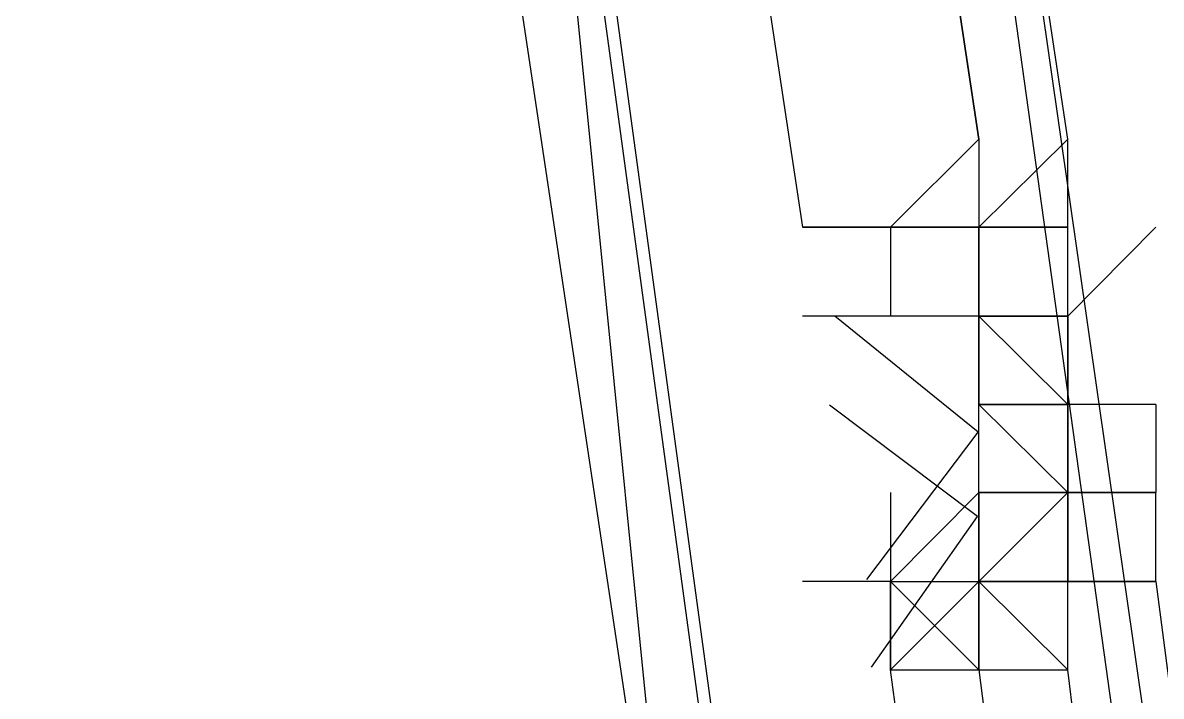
# Model space of a CAD drawing. Header units: feet. Extents: x -84 to 198, y -22 to 181.
# Drawn here: x 136.0691 to 136.2408, y 134.7471 to 134.8486 of the extents above; entities that cross this region are included whole.
import ezdxf

# ---------------------------------------------------------------- set-up
doc = ezdxf.new("R2010")
doc.units = ezdxf.units.FT
doc.layers.add('A-LINEA', color=7, linetype='CONTINUOUS')

msp = doc.modelspace()

# ---------------------------------------------------------------- linework, layer by layer
at = {"layer": 'A-LINEA'}
for p, q in [((136.2267, 134.8311), (136.2267, 134.8311)), ((136.2267, 134.8311), (136.2267, 134.8311)), ((136.1867, 134.8178), (136.1867, 134.8178)), ((136.1867, 134.8178), (136.1867, 134.8178)), ((136.1867, 134.8178), (136.1867, 134.8178)), ((136.2, 134.8178), (136.1867, 134.8178)), ((136.1867, 134.8178), (136.1867, 134.8178)), ((136.2, 134.8178), (136.1867, 134.8178)), ((136.1867, 134.8178), (136.1867, 134.8178)), ((136.1867, 134.8178), (136.1867, 134.8178)), ((136.1867, 134.8178), (136.1867, 134.8178)), ((136.2, 134.8178), (136.1867, 134.8178)), ((136.1867, 134.8178), (136.1867, 134.8178)), ((136.2, 134.8178), (136.1867, 134.8178)), ((136.2, 134.8178), (136.2133, 134.8178)), ((136.2, 134.8178), (136.2, 134.8178)), ((136.2, 134.8178), (136.2, 134.8178)), ((136.2, 134.8178), (136.2, 134.8178)), ((136.2, 134.8178), (136.2, 134.8178)), ((136.2, 134.8178), (136.2, 134.8178)), ((136.2, 134.8178), (136.2, 134.8178)), ((136.2, 134.8178), (136.2133, 134.8178)), ((136.2, 134.8178), (136.2, 134.8178)), ((136.2, 134.8178), (136.2, 134.8178)), ((136.2, 134.8178), (136.2, 134.8178)), ((136.2, 134.8178), (136.2, 134.8178)), ((136.2, 134.8178), (136.2, 134.8178)), ((136.2, 134.8178), (136.2, 134.8044)), ((136.2, 134.8178), (136.2, 134.8178)), ((136.2133, 134.8178), (136.2, 134.8178)), ((136.2, 134.8178), (136.2133, 134.8178)), ((136.2, 134.8178), (136.2, 134.8178)), ((136.2, 134.8178), (136.2, 134.8178)), ((136.2, 134.8178), (136.2, 134.8178)), ((136.2, 134.8178), (136.2, 134.8178)), ((136.2, 134.8178), (136.2, 134.8178)), ((136.2, 134.8178), (136.2, 134.8178)), ((136.2, 134.8178), (136.2133, 134.8178)), ((136.2, 134.8178), (136.2, 134.8178)), ((136.2, 134.8178), (136.2, 134.8178)), ((136.2, 134.8178), (136.2, 134.8178)), ((136.2, 134.8178), (136.2, 134.8178)), ((136.2, 134.8178), (136.2, 134.8178)), ((136.2, 134.8178), (136.2, 134.8044)), ((136.2, 134.8178), (136.2, 134.8178)), ((136.2133, 134.8178), (136.2, 134.8178)), ((136.2133, 134.8178), (136.2133, 134.8178)), ((136.2133, 134.8178), (136.2133, 134.8178)), ((136.2133, 134.8178), (136.2133, 134.8178)), ((136.2133, 134.8178), (136.2133, 134.8178)), ((136.2133, 134.8178), (136.2133, 134.8044)), ((136.2133, 134.8178), (136.2133, 134.8178)), ((136.2133, 134.8178), (136.2133, 134.8178)), ((136.2133, 134.8178), (136.2133, 134.8178)), ((136.2133, 134.8178), (136.2133, 134.8178)), ((136.2133, 134.8178), (136.2133, 134.8178)), ((136.2133, 134.8178), (136.2133, 134.8044)), ((136.2133, 134.8178), (136.2133, 134.8178)), ((136.2133, 134.8178), (136.2133, 134.8044)), ((136.2133, 134.8178), (136.2267, 134.8178)), ((136.2133, 134.8178), (136.2133, 134.8178)), ((136.2267, 134.8178), (136.2133, 134.8178)), ((136.2133, 134.8178), (136.2133, 134.8178)), ((136.2267, 134.8178), (136.2133, 134.8178)), ((136.2133, 134.8178), (136.2133, 134.8178)), ((136.2133, 134.8178), (136.2133, 134.8178)), ((136.2133, 134.8178), (136.2133, 134.8178)), ((136.2133, 134.8178), (136.2133, 134.8178)), ((136.2133, 134.8178), (136.2133, 134.8178)), ((136.2133, 134.8178), (136.2133, 134.8178)), ((136.2133, 134.8178), (136.2133, 134.8178)), ((136.2133, 134.8178), (136.2267, 134.8178)), ((136.2133, 134.8178), (136.2133, 134.8178)), ((136.2133, 134.8178), (136.2133, 134.8178)), ((136.2133, 134.8178), (136.2133, 134.8178)), ((136.2133, 134.8044), (136.2133, 134.8178)), ((136.2133, 134.8044), (136.2133, 134.8178)), ((136.2133, 134.8178), (136.2133, 134.8178)), ((136.2133, 134.8044), (136.2133, 134.8178)), ((136.2133, 134.8178), (136.2133, 134.8178)), ((136.2133, 134.8178), (136.2133, 134.8178)), ((136.2133, 134.8178), (136.2133, 134.8178)), ((136.2133, 134.8178), (136.2133, 134.8178)), ((136.2133, 134.8178), (136.2133, 134.8044)), ((136.2133, 134.8178), (136.2133, 134.8178)), ((136.2133, 134.8178), (136.2133, 134.8178)), ((136.2133, 134.8178), (136.2133, 134.8178)), ((136.2133, 134.8178), (136.2133, 134.8178)), ((136.2133, 134.8178), (136.2133, 134.8178)), ((136.2133, 134.8178), (136.2133, 134.8044)), ((136.2133, 134.8178), (136.2133, 134.8178)), ((136.2133, 134.8178), (136.2133, 134.8044)), ((136.2133, 134.8178), (136.2267, 134.8178)), ((136.2133, 134.8178), (136.2133, 134.8178)), ((136.2267, 134.8178), (136.2133, 134.8178)), ((136.2133, 134.8178), (136.2133, 134.8178)), ((136.2267, 134.8178), (136.2133, 134.8178)), ((136.2133, 134.8178), (136.2133, 134.8178)), ((136.2133, 134.8178), (136.2133, 134.8178)), ((136.2133, 134.8178), (136.2133, 134.8178)), ((136.2133, 134.8178), (136.2133, 134.8178)), ((136.2133, 134.8178), (136.2133, 134.8178)), ((136.2133, 134.8178), (136.2133, 134.8178)), ((136.2133, 134.8178), (136.2133, 134.8178)), ((136.2133, 134.8178), (136.2267, 134.8178)), ((136.2133, 134.8178), (136.2133, 134.8178)), ((136.2133, 134.8178), (136.2133, 134.8178)), ((136.2133, 134.8178), (136.2133, 134.8178)), ((136.2133, 134.8044), (136.2133, 134.8178)), ((136.2133, 134.8044), (136.2133, 134.8178)), ((136.2133, 134.8178), (136.2133, 134.8178)), ((136.2133, 134.8044), (136.2133, 134.8178)), ((136.2267, 134.8044), (136.2267, 134.8178)), ((136.2267, 134.8178), (136.2267, 134.8178)), ((136.2267, 134.8178), (136.2267, 134.8178)), ((136.2267, 134.8044), (136.2267, 134.8178)), ((136.2267, 134.8178), (136.2267, 134.8178)), ((136.2267, 134.8178), (136.2267, 134.8178)), ((136.2267, 134.8178), (136.2267, 134.8178)), ((136.2267, 134.8178), (136.2267, 134.8178)), ((136.2267, 134.8178), (136.2267, 134.8178)), ((136.2267, 134.8178), (136.2267, 134.8178)), ((136.2267, 134.8178), (136.2267, 134.8178)), ((136.2267, 134.8178), (136.2267, 134.8178)), ((136.2267, 134.8178), (136.2267, 134.8178)), ((136.2267, 134.8178), (136.2267, 134.8178)), ((136.2267, 134.8178), (136.2267, 134.8178)), ((136.2267, 134.8178), (136.2267, 134.8178)), ((136.2267, 134.8178), (136.2267, 134.8178)), ((136.2267, 134.8178), (136.2267, 134.8178)), ((136.2267, 134.8178), (136.2267, 134.8178)), ((136.2267, 134.8178), (136.2267, 134.8178)), ((136.2267, 134.8178), (136.2267, 134.8178)), ((136.2267, 134.8178), (136.2267, 134.8178)), ((136.2267, 134.8178), (136.2267, 134.8178)), ((136.2267, 134.8178), (136.2267, 134.8178)), ((136.2267, 134.8178), (136.2267, 134.8178)), ((136.2267, 134.8178), (136.2267, 134.8178)), ((136.24, 134.8178), (136.2267, 134.8044)), ((136.2267, 134.8044), (136.2267, 134.8178)), ((136.2267, 134.8178), (136.2267, 134.8178)), ((136.2267, 134.8178), (136.2267, 134.8178)), ((136.2267, 134.8044), (136.2267, 134.8178)), ((136.2267, 134.8178), (136.2267, 134.8178)), ((136.2267, 134.8178), (136.2267, 134.8178)), ((136.2267, 134.8178), (136.2267, 134.8178)), ((136.2267, 134.8178), (136.2267, 134.8178)), ((136.2267, 134.8178), (136.2267, 134.8178)), ((136.2267, 134.8178), (136.2267, 134.8178)), ((136.2267, 134.8178), (136.2267, 134.8178)), ((136.2267, 134.8178), (136.2267, 134.8178)), ((136.2267, 134.8178), (136.2267, 134.8178)), ((136.2267, 134.8178), (136.2267, 134.8178)), ((136.2267, 134.8178), (136.2267, 134.8178)), ((136.2267, 134.8178), (136.2267, 134.8178)), ((136.2267, 134.8178), (136.2267, 134.8178)), ((136.2267, 134.8178), (136.2267, 134.8178)), ((136.2267, 134.8178), (136.2267, 134.8178)), ((136.2267, 134.8178), (136.2267, 134.8178)), ((136.2267, 134.8178), (136.2267, 134.8178)), ((136.2267, 134.8178), (136.2267, 134.8178)), ((136.2267, 134.8178), (136.2267, 134.8178)), ((136.2267, 134.8178), (136.2267, 134.8178)), ((136.2267, 134.8178), (136.2267, 134.8178)), ((136.2267, 134.8178), (136.2267, 134.8178)), ((136.24, 134.8178), (136.2267, 134.8044)), ((136.1867, 134.8044), (136.1867, 134.8044)), ((136.2, 134.8044), (136.1867, 134.8044)), ((136.1867, 134.8044), (136.1867, 134.8044)), ((136.1867, 134.8044), (136.1867, 134.8044)), ((136.2, 134.8044), (136.1867, 134.8044)), ((136.1867, 134.8044), (136.1867, 134.8044)), ((136.2133, 134.8044), (136.2, 134.8044)), ((136.2, 134.8044), (136.2, 134.8044)), ((136.2133, 134.8044), (136.2, 134.8044)), ((136.2, 134.8044), (136.2, 134.8044)), ((136.2, 134.8044), (136.2, 134.8044)), ((136.2, 134.8044), (136.2, 134.8044)), ((136.2, 134.8044), (136.2, 134.8044)), ((136.2, 134.8044), (136.2, 134.8044)), ((136.2, 134.8044), (136.2, 134.8044)), ((136.2, 134.8044), (136.2, 134.8044)), ((136.2, 134.8044), (136.2, 134.8044)), ((136.2, 134.8044), (136.2, 134.8044)), ((136.2, 134.8044), (136.2, 134.8044)), ((136.2, 134.8044), (136.2, 134.8044)), ((136.2133, 134.8044), (136.2, 134.8044)), ((136.2, 134.8044), (136.2, 134.8044)), ((136.2133, 134.8044), (136.2, 134.8044)), ((136.2, 134.8044), (136.2, 134.8044)), ((136.2, 134.8044), (136.2, 134.8044)), ((136.2, 134.8044), (136.2, 134.8044)), ((136.2, 134.8044), (136.2, 134.8044)), ((136.2, 134.8044), (136.2, 134.8044)), ((136.2, 134.8044), (136.2, 134.8044)), ((136.2, 134.8044), (136.2, 134.8044)), ((136.2, 134.8044), (136.2, 134.8044)), ((136.2, 134.8044), (136.2, 134.8044)), ((136.2, 134.8044), (136.2, 134.8044)), ((136.2, 134.8044), (136.2, 134.8044)), ((136.2133, 134.8044), (136.2133, 134.8044)), ((136.2133, 134.8044), (136.2133, 134.8044)), ((136.2133, 134.8044), (136.2133, 134.7911)), ((136.2133, 134.8044), (136.2133, 134.8044)), ((136.2133, 134.8044), (136.2133, 134.7911)), ((136.2133, 134.8044), (136.2267, 134.8044)), ((136.2133, 134.8044), (136.2133, 134.8044)), ((136.2133, 134.8044), (136.2133, 134.8044)), ((136.2133, 134.8044), (136.2133, 134.8044)), ((136.2133, 134.8044), (136.2133, 134.7911)), ((136.2133, 134.8044), (136.2133, 134.8044)), ((136.2133, 134.8044), (136.2133, 134.8044)), ((136.2133, 134.8044), (136.2133, 134.8044)), ((136.2133, 134.8044), (136.2133, 134.8044)), ((136.2133, 134.8044), (136.2133, 134.8044)), ((136.2133, 134.8044), (136.2133, 134.8044)), ((136.2133, 134.8044), (136.2133, 134.8044)), ((136.2133, 134.8044), (136.2133, 134.8044)), ((136.2133, 134.8044), (136.2133, 134.8044)), ((136.2133, 134.8044), (136.2133, 134.8044)), ((136.2133, 134.8044), (136.2133, 134.8044)), ((136.2133, 134.8044), (136.2133, 134.8044)), ((136.2133, 134.8044), (136.2133, 134.8044)), ((136.2133, 134.8044), (136.2133, 134.8044)), ((136.2133, 134.8044), (136.2133, 134.8044)), ((136.2133, 134.8044), (136.2133, 134.8044)), ((136.2133, 134.8044), (136.2133, 134.8044)), ((136.2133, 134.8044), (136.2133, 134.8044)), ((136.2133, 134.8044), (136.2133, 134.8044)), ((136.2133, 134.8044), (136.2133, 134.8044)), ((136.2133, 134.8044), (136.2133, 134.8044)), ((136.2133, 134.8044), (136.2133, 134.8044)), ((136.2133, 134.8044), (136.2133, 134.8044)), ((136.2133, 134.7911), (136.2133, 134.8044)), ((136.2133, 134.8044), (136.2133, 134.8044)), ((136.2133, 134.8044), (136.2133, 134.8044)), ((136.2133, 134.8044), (136.2133, 134.8044)), ((136.2133, 134.8044), (136.2133, 134.8044)), ((136.2133, 134.8044), (136.2133, 134.8044)), ((136.2133, 134.8044), (136.2133, 134.8044)), ((136.2133, 134.8044), (136.2133, 134.8044)), ((136.2133, 134.8044), (136.2133, 134.8044)), ((136.2133, 134.8044), (136.2133, 134.8044)), ((136.2133, 134.8044), (136.2267, 134.8044)), ((136.2133, 134.8044), (136.2133, 134.8044)), ((136.2133, 134.8044), (136.2133, 134.8044)), ((136.2133, 134.8044), (136.2133, 134.8044)), ((136.2133, 134.8044), (136.2133, 134.8044)), ((136.2133, 134.8044), (136.2133, 134.7911)), ((136.2133, 134.8044), (136.2133, 134.8044)), ((136.2133, 134.8044), (136.2133, 134.7911)), ((136.2133, 134.8044), (136.2267, 134.8044)), ((136.2133, 134.8044), (136.2133, 134.8044)), ((136.2133, 134.8044), (136.2133, 134.8044)), ((136.2133, 134.8044), (136.2133, 134.8044)), ((136.2133, 134.8044), (136.2133, 134.7911)), ((136.2133, 134.8044), (136.2133, 134.8044)), ((136.2133, 134.8044), (136.2133, 134.8044)), ((136.2133, 134.8044), (136.2133, 134.8044)), ((136.2133, 134.8044), (136.2133, 134.8044)), ((136.2133, 134.8044), (136.2133, 134.8044)), ((136.2133, 134.8044), (136.2133, 134.8044)), ((136.2133, 134.8044), (136.2133, 134.8044)), ((136.2133, 134.8044), (136.2133, 134.8044)), ((136.2133, 134.8044), (136.2133, 134.8044)), ((136.2133, 134.8044), (136.2133, 134.8044)), ((136.2133, 134.8044), (136.2133, 134.8044)), ((136.2133, 134.8044), (136.2133, 134.8044)), ((136.2133, 134.8044), (136.2133, 134.8044)), ((136.2133, 134.8044), (136.2133, 134.8044)), ((136.2133, 134.8044), (136.2133, 134.8044)), ((136.2133, 134.8044), (136.2133, 134.8044)), ((136.2133, 134.8044), (136.2133, 134.8044)), ((136.2133, 134.8044), (136.2133, 134.8044)), ((136.2133, 134.8044), (136.2133, 134.8044)), ((136.2133, 134.8044), (136.2133, 134.8044)), ((136.2133, 134.8044), (136.2133, 134.8044)), ((136.2133, 134.8044), (136.2133, 134.8044)), ((136.2133, 134.8044), (136.2133, 134.8044)), ((136.2133, 134.7911), (136.2133, 134.8044)), ((136.2133, 134.8044), (136.2133, 134.8044)), ((136.2133, 134.8044), (136.2133, 134.8044)), ((136.2133, 134.8044), (136.2133, 134.8044)), ((136.2133, 134.8044), (136.2133, 134.8044)), ((136.2133, 134.8044), (136.2133, 134.8044)), ((136.2133, 134.8044), (136.2133, 134.8044)), ((136.2133, 134.8044), (136.2133, 134.8044)), ((136.2133, 134.8044), (136.2133, 134.8044)), ((136.2133, 134.8044), (136.2133, 134.8044)), ((136.2133, 134.8044), (136.2267, 134.8044)), ((136.2133, 134.8044), (136.2133, 134.8044)), ((136.2133, 134.8044), (136.2133, 134.8044)), ((136.2267, 134.8044), (136.2267, 134.8044)), ((136.2267, 134.8044), (136.2267, 134.8044)), ((136.2267, 134.8044), (136.2267, 134.8044)), ((136.2267, 134.8044), (136.2267, 134.8044)), ((136.2267, 134.8044), (136.2267, 134.7911)), ((136.2267, 134.8044), (136.2267, 134.8044)), ((136.2267, 134.8044), (136.2267, 134.8044)), ((136.2267, 134.8044), (136.2267, 134.8044)), ((136.2267, 134.8044), (136.2267, 134.8044)), ((136.2267, 134.8044), (136.2267, 134.8044)), ((136.2267, 134.8044), (136.2267, 134.8044)), ((136.2267, 134.8044), (136.2267, 134.8044)), ((136.2267, 134.8044), (136.2267, 134.7911)), ((136.2267, 134.8044), (136.2267, 134.8044)), ((136.2267, 134.8044), (136.2267, 134.8044)), ((136.2267, 134.8044), (136.2267, 134.8044)), ((136.2267, 134.8044), (136.2267, 134.8044)), ((136.2267, 134.8044), (136.2267, 134.8044)), ((136.2267, 134.8044), (136.2267, 134.8044)), ((136.2267, 134.8044), (136.2267, 134.8044)), ((136.2267, 134.8044), (136.2267, 134.8044)), ((136.2267, 134.8044), (136.2267, 134.8044)), ((136.2267, 134.8044), (136.2267, 134.8044)), ((136.2267, 134.8044), (136.2267, 134.8044)), ((136.2267, 134.8044), (136.2267, 134.8044)), ((136.2267, 134.8044), (136.2267, 134.8044)), ((136.2267, 134.8044), (136.2267, 134.8044)), ((136.2267, 134.8044), (136.2267, 134.8044)), ((136.2267, 134.7911), (136.2267, 134.8044)), ((136.2267, 134.7911), (136.2267, 134.8044)), ((136.2267, 134.8044), (136.2267, 134.8044)), ((136.2267, 134.8044), (136.2267, 134.8044)), ((136.2267, 134.7911), (136.2267, 134.8044)), ((136.2267, 134.8044), (136.2267, 134.8044)), ((136.2267, 134.8044), (136.2267, 134.8044)), ((136.2267, 134.8044), (136.2267, 134.8044)), ((136.2267, 134.8044), (136.2267, 134.8044)), ((136.2267, 134.8044), (136.2267, 134.8044)), ((136.2267, 134.8044), (136.2267, 134.8044)), ((136.2267, 134.8044), (136.2267, 134.8044)), ((136.2267, 134.8044), (136.2267, 134.8044)), ((136.2267, 134.8044), (136.2267, 134.8044)), ((136.2267, 134.8044), (136.2267, 134.8044)), ((136.2267, 134.8044), (136.2267, 134.8044)), ((136.2267, 134.8044), (136.2267, 134.8044)), ((136.2267, 134.8044), (136.2267, 134.8044)), ((136.2267, 134.8044), (136.2267, 134.8044)), ((136.2267, 134.8044), (136.2267, 134.8044)), ((136.2267, 134.8044), (136.2267, 134.8044)), ((136.2267, 134.8044), (136.2267, 134.8044)), ((136.2267, 134.8044), (136.2267, 134.8044)), ((136.2267, 134.8044), (136.2267, 134.8044)), ((136.2267, 134.8044), (136.2267, 134.8044)), ((136.2267, 134.8044), (136.2267, 134.8044)), ((136.2267, 134.8044), (136.2267, 134.8044)), ((136.2267, 134.8044), (136.2267, 134.8044)), ((136.2267, 134.8044), (136.2267, 134.8044)), ((136.2267, 134.8044), (136.2267, 134.8044)), ((136.2267, 134.8044), (136.2267, 134.8044)), ((136.2267, 134.8044), (136.2267, 134.8044)), ((136.2267, 134.8044), (136.2267, 134.8044)), ((136.2267, 134.8044), (136.2267, 134.8044)), ((136.2267, 134.8044), (136.2267, 134.8044)), ((136.2267, 134.8044), (136.2267, 134.8044)), ((136.2267, 134.8044), (136.2267, 134.8044)), ((136.2267, 134.8044), (136.2267, 134.8044)), ((136.2267, 134.8044), (136.2267, 134.8044)), ((136.2267, 134.8044), (136.2267, 134.8044)), ((136.2267, 134.8044), (136.2267, 134.8044)), ((136.2267, 134.8044), (136.2267, 134.8044)), ((136.2267, 134.8044), (136.2267, 134.8044)), ((136.2267, 134.8044), (136.2267, 134.7911)), ((136.2267, 134.8044), (136.2267, 134.8044)), ((136.2267, 134.8044), (136.2267, 134.8044)), ((136.2267, 134.8044), (136.2267, 134.8044)), ((136.2267, 134.8044), (136.2267, 134.8044)), ((136.2267, 134.8044), (136.2267, 134.8044)), ((136.2267, 134.8044), (136.2267, 134.8044)), ((136.2267, 134.8044), (136.2267, 134.8044)), ((136.2267, 134.8044), (136.2267, 134.7911)), ((136.2267, 134.8044), (136.2267, 134.8044)), ((136.2267, 134.8044), (136.2267, 134.8044)), ((136.2267, 134.8044), (136.2267, 134.8044)), ((136.2267, 134.8044), (136.2267, 134.8044)), ((136.2267, 134.8044), (136.2267, 134.8044)), ((136.2267, 134.8044), (136.2267, 134.8044)), ((136.2267, 134.8044), (136.2267, 134.8044)), ((136.2267, 134.8044), (136.2267, 134.8044)), ((136.2267, 134.8044), (136.2267, 134.8044)), ((136.2267, 134.8044), (136.2267, 134.8044)), ((136.2267, 134.8044), (136.2267, 134.8044)), ((136.2267, 134.8044), (136.2267, 134.8044)), ((136.2267, 134.8044), (136.2267, 134.8044)), ((136.2267, 134.8044), (136.2267, 134.8044)), ((136.2267, 134.8044), (136.2267, 134.8044)), ((136.2267, 134.7911), (136.2267, 134.8044)), ((136.2267, 134.7911), (136.2267, 134.8044)), ((136.2267, 134.8044), (136.2267, 134.8044)), ((136.2267, 134.8044), (136.2267, 134.8044)), ((136.2267, 134.7911), (136.2267, 134.8044)), ((136.2267, 134.8044), (136.2267, 134.8044)), ((136.2267, 134.8044), (136.2267, 134.8044)), ((136.2267, 134.8044), (136.2267, 134.8044)), ((136.2267, 134.8044), (136.2267, 134.8044)), ((136.2267, 134.8044), (136.2267, 134.8044)), ((136.2267, 134.8044), (136.2267, 134.8044)), ((136.2267, 134.8044), (136.2267, 134.8044)), ((136.2267, 134.8044), (136.2267, 134.8044)), ((136.2267, 134.8044), (136.2267, 134.8044)), ((136.2267, 134.8044), (136.2267, 134.8044)), ((136.2267, 134.8044), (136.2267, 134.8044)), ((136.2267, 134.8044), (136.2267, 134.8044)), ((136.2267, 134.8044), (136.2267, 134.8044)), ((136.2267, 134.8044), (136.2267, 134.8044)), ((136.2267, 134.8044), (136.2267, 134.8044)), ((136.2267, 134.8044), (136.2267, 134.8044)), ((136.2267, 134.8044), (136.2267, 134.8044)), ((136.2267, 134.8044), (136.2267, 134.8044)), ((136.2267, 134.8044), (136.2267, 134.8044)), ((136.2267, 134.8044), (136.2267, 134.8044)), ((136.2267, 134.8044), (136.2267, 134.8044)), ((136.2267, 134.8044), (136.2267, 134.8044)), ((136.2267, 134.8044), (136.2267, 134.8044)), ((136.2267, 134.8044), (136.2267, 134.8044)), ((136.2267, 134.8044), (136.2267, 134.8044)), ((136.2267, 134.8044), (136.2267, 134.8044)), ((136.2267, 134.8044), (136.2267, 134.8044)), ((136.2267, 134.8044), (136.2267, 134.8044)), ((136.2267, 134.8044), (136.2267, 134.8044)), ((136.2267, 134.8044), (136.2267, 134.8044)), ((136.2267, 134.8044), (136.2267, 134.8044)), ((136.2267, 134.8044), (136.2267, 134.8044)), ((136.2267, 134.8044), (136.2267, 134.8044)), ((136.2267, 134.8044), (136.2267, 134.8044)), ((136.2133, 134.7911), (136.2133, 134.7911)), ((136.2133, 134.7911), (136.2133, 134.7911)), ((136.2133, 134.7911), (136.2133, 134.7911)), ((136.2133, 134.7911), (136.2133, 134.7911)), ((136.2133, 134.7911), (136.2133, 134.7911)), ((136.2133, 134.7911), (136.2133, 134.7911)), ((136.2267, 134.7911), (136.2133, 134.7911)), ((136.2133, 134.7911), (136.2133, 134.7911)), ((136.2133, 134.7911), (136.2133, 134.7911)), ((136.2133, 134.7911), (136.2133, 134.7911)), ((136.2133, 134.7911), (136.2133, 134.7911)), ((136.2133, 134.7911), (136.2133, 134.7911)), ((136.2133, 134.7911), (136.2133, 134.7911)), ((136.2133, 134.7911), (136.2133, 134.7911)), ((136.2133, 134.7911), (136.2267, 134.7911)), ((136.2133, 134.7911), (136.2133, 134.7911)), ((136.2133, 134.7911), (136.2133, 134.7911)), ((136.2133, 134.7911), (136.2133, 134.7911)), ((136.2267, 134.7911), (136.2133, 134.7911)), ((136.2133, 134.7778), (136.2133, 134.7911)), ((136.2133, 134.7778), (136.2133, 134.7911)), ((136.2133, 134.7778), (136.2133, 134.7911)), ((136.2133, 134.7911), (136.2133, 134.7911)), ((136.2133, 134.7911), (136.2133, 134.7911)), ((136.2133, 134.7911), (136.2133, 134.7911)), ((136.2133, 134.7911), (136.2133, 134.7911)), ((136.2133, 134.7911), (136.2133, 134.7911)), ((136.2267, 134.7778), (136.2133, 134.7911)), ((136.2133, 134.7911), (136.2133, 134.7911)), ((136.2133, 134.7911), (136.2133, 134.7911)), ((136.2133, 134.7911), (136.2133, 134.7911)), ((136.2133, 134.7911), (136.2133, 134.7911)), ((136.2133, 134.7911), (136.2133, 134.7911)), ((136.2133, 134.7911), (136.2133, 134.7911)), ((136.2133, 134.7911), (136.2133, 134.7911)), ((136.2133, 134.7911), (136.2133, 134.7911)), ((136.2133, 134.7911), (136.2133, 134.7911)), ((136.2133, 134.7911), (136.2133, 134.7911)), ((136.2133, 134.7778), (136.2133, 134.7911)), ((136.2267, 134.7911), (136.2133, 134.7911)), ((136.2133, 134.7911), (136.2133, 134.7911)), ((136.2133, 134.7911), (136.2133, 134.7911)), ((136.2133, 134.7911), (136.2133, 134.7911)), ((136.2133, 134.7911), (136.2133, 134.7911)), ((136.2133, 134.7911), (136.2133, 134.7911)), ((136.2133, 134.7911), (136.2133, 134.7911)), ((136.2133, 134.7911), (136.2133, 134.7911)), ((136.2133, 134.7911), (136.2133, 134.7911)), ((136.2133, 134.7911), (136.2133, 134.7911)), ((136.2133, 134.7911), (136.2133, 134.7911)), ((136.2133, 134.7911), (136.2133, 134.7911)), ((136.2133, 134.7911), (136.2133, 134.7911)), ((136.2133, 134.7911), (136.2133, 134.7911)), ((136.2133, 134.7911), (136.2133, 134.7911)), ((136.2267, 134.7911), (136.2133, 134.7911)), ((136.2133, 134.7911), (136.2133, 134.7911)), ((136.2133, 134.7911), (136.2133, 134.7911)), ((136.2133, 134.7911), (136.2133, 134.7911)), ((136.2133, 134.7911), (136.2133, 134.7911)), ((136.2133, 134.7911), (136.2133, 134.7911)), ((136.2133, 134.7911), (136.2133, 134.7911)), ((136.2133, 134.7911), (136.2133, 134.7911)), ((136.2133, 134.7911), (136.2267, 134.7911)), ((136.2133, 134.7911), (136.2133, 134.7911)), ((136.2133, 134.7911), (136.2133, 134.7911)), ((136.2133, 134.7911), (136.2133, 134.7911)), ((136.2267, 134.7911), (136.2133, 134.7911)), ((136.2133, 134.7778), (136.2133, 134.7911)), ((136.2133, 134.7778), (136.2133, 134.7911)), ((136.2133, 134.7778), (136.2133, 134.7911)), ((136.2133, 134.7911), (136.2133, 134.7911)), ((136.2133, 134.7911), (136.2133, 134.7911)), ((136.2133, 134.7911), (136.2133, 134.7911)), ((136.2133, 134.7911), (136.2133, 134.7911)), ((136.2133, 134.7911), (136.2133, 134.7911)), ((136.2267, 134.7778), (136.2133, 134.7911)), ((136.2133, 134.7911), (136.2133, 134.7911)), ((136.2133, 134.7911), (136.2133, 134.7911)), ((136.2133, 134.7911), (136.2133, 134.7911)), ((136.2133, 134.7911), (136.2133, 134.7911)), ((136.2133, 134.7911), (136.2133, 134.7911)), ((136.2133, 134.7911), (136.2133, 134.7911)), ((136.2133, 134.7911), (136.2133, 134.7911)), ((136.2133, 134.7911), (136.2133, 134.7911)), ((136.2133, 134.7911), (136.2133, 134.7911)), ((136.2133, 134.7911), (136.2133, 134.7911)), ((136.2133, 134.7778), (136.2133, 134.7911)), ((136.2267, 134.7911), (136.2133, 134.7911)), ((136.2133, 134.7911), (136.2133, 134.7911)), ((136.2133, 134.7911), (136.2133, 134.7911)), ((136.2133, 134.7911), (136.2133, 134.7911)), ((136.2133, 134.7911), (136.2133, 134.7911)), ((136.2133, 134.7911), (136.2133, 134.7911)), ((136.2133, 134.7911), (136.2133, 134.7911)), ((136.2133, 134.7911), (136.2133, 134.7911)), ((136.2133, 134.7911), (136.2133, 134.7911)), ((136.2267, 134.7911), (136.2267, 134.7911)), ((136.2267, 134.7911), (136.2267, 134.7911)), ((136.2267, 134.7911), (136.2267, 134.7911)), ((136.2267, 134.7911), (136.2267, 134.7778)), ((136.2267, 134.7911), (136.2267, 134.7911)), ((136.2267, 134.7911), (136.2267, 134.7911)), ((136.2267, 134.7911), (136.2267, 134.7911)), ((136.2267, 134.7911), (136.2267, 134.7778)), ((136.2267, 134.7911), (136.2267, 134.7911)), ((136.2267, 134.7911), (136.2267, 134.7911)), ((136.2267, 134.7911), (136.2267, 134.7911)), ((136.2267, 134.7911), (136.2267, 134.7911)), ((136.2267, 134.7911), (136.2267, 134.7911)), ((136.2267, 134.7911), (136.2267, 134.7911)), ((136.2267, 134.7911), (136.2267, 134.7911)), ((136.24, 134.7911), (136.2267, 134.7911)), ((136.2267, 134.7911), (136.2267, 134.7911)), ((136.2267, 134.7911), (136.2267, 134.7911)), ((136.2267, 134.7911), (136.2267, 134.7911)), ((136.2267, 134.7911), (136.2267, 134.7911)), ((136.2267, 134.7911), (136.2267, 134.7911)), ((136.2267, 134.7911), (136.2267, 134.7911)), ((136.2267, 134.7911), (136.2267, 134.7911)), ((136.2267, 134.7911), (136.2267, 134.7911)), ((136.2267, 134.7911), (136.2267, 134.7911)), ((136.2267, 134.7911), (136.2267, 134.7911)), ((136.2267, 134.7778), (136.2267, 134.7911)), ((136.2267, 134.7911), (136.2267, 134.7911)), ((136.2267, 134.7911), (136.2267, 134.7911)), ((136.2267, 134.7911), (136.2267, 134.7911)), ((136.2267, 134.7911), (136.2267, 134.7911)), ((136.2267, 134.7911), (136.2267, 134.7911)), ((136.2267, 134.7911), (136.2267, 134.7911)), ((136.2267, 134.7911), (136.2267, 134.7911)), ((136.2267, 134.7911), (136.2267, 134.7911)), ((136.2267, 134.7911), (136.2267, 134.7911)), ((136.2267, 134.7911), (136.2267, 134.7911)), ((136.2267, 134.7911), (136.2267, 134.7911)), ((136.2267, 134.7911), (136.2267, 134.7911)), ((136.2267, 134.7911), (136.2267, 134.7911)), ((136.2267, 134.7911), (136.2267, 134.7911)), ((136.2267, 134.7911), (136.2267, 134.7911)), ((136.2267, 134.7911), (136.2267, 134.7911)), ((136.2267, 134.7911), (136.2267, 134.7911)), ((136.2267, 134.7911), (136.2267, 134.7911)), ((136.2267, 134.7911), (136.2267, 134.7911)), ((136.2267, 134.7911), (136.2267, 134.7911)), ((136.2267, 134.7911), (136.2267, 134.7911)), ((136.2267, 134.7911), (136.2267, 134.7911)), ((136.2267, 134.7911), (136.2267, 134.7911)), ((136.2267, 134.7911), (136.2267, 134.7778)), ((136.2267, 134.7911), (136.2267, 134.7911)), ((136.2267, 134.7911), (136.2267, 134.7911)), ((136.2267, 134.7911), (136.2267, 134.7778)), ((136.2267, 134.7911), (136.2267, 134.7911)), ((136.2267, 134.7911), (136.2267, 134.7911)), ((136.2267, 134.7911), (136.2267, 134.7911)), ((136.2267, 134.7911), (136.2267, 134.7778)), ((136.2267, 134.7911), (136.2267, 134.7911)), ((136.2267, 134.7911), (136.2267, 134.7911)), ((136.2267, 134.7911), (136.2267, 134.7911)), ((136.2267, 134.7911), (136.2267, 134.7778)), ((136.2267, 134.7911), (136.2267, 134.7911)), ((136.2267, 134.7911), (136.2267, 134.7911)), ((136.2267, 134.7911), (136.2267, 134.7911)), ((136.2267, 134.7911), (136.2267, 134.7911)), ((136.2267, 134.7911), (136.2267, 134.7911)), ((136.2267, 134.7911), (136.2267, 134.7911)), ((136.2267, 134.7911), (136.2267, 134.7911)), ((136.24, 134.7911), (136.2267, 134.7911)), ((136.2267, 134.7911), (136.2267, 134.7911)), ((136.2267, 134.7911), (136.2267, 134.7911)), ((136.2267, 134.7911), (136.2267, 134.7911)), ((136.2267, 134.7911), (136.2267, 134.7911)), ((136.2267, 134.7911), (136.2267, 134.7911)), ((136.2267, 134.7911), (136.2267, 134.7911)), ((136.2267, 134.7911), (136.2267, 134.7911)), ((136.2267, 134.7911), (136.2267, 134.7911)), ((136.2267, 134.7911), (136.2267, 134.7911)), ((136.2267, 134.7911), (136.2267, 134.7911)), ((136.2267, 134.7778), (136.2267, 134.7911)), ((136.2267, 134.7911), (136.2267, 134.7911)), ((136.2267, 134.7911), (136.2267, 134.7911)), ((136.2267, 134.7911), (136.2267, 134.7911)), ((136.2267, 134.7911), (136.2267, 134.7911)), ((136.2267, 134.7911), (136.2267, 134.7911)), ((136.2267, 134.7911), (136.2267, 134.7911)), ((136.2267, 134.7911), (136.2267, 134.7911)), ((136.2267, 134.7911), (136.2267, 134.7911)), ((136.2267, 134.7911), (136.2267, 134.7911)), ((136.2267, 134.7911), (136.2267, 134.7911)), ((136.2267, 134.7911), (136.2267, 134.7911)), ((136.2267, 134.7911), (136.2267, 134.7911)), ((136.2267, 134.7911), (136.2267, 134.7911)), ((136.2267, 134.7911), (136.2267, 134.7911)), ((136.2267, 134.7911), (136.2267, 134.7911)), ((136.2267, 134.7911), (136.2267, 134.7911)), ((136.2267, 134.7911), (136.2267, 134.7911)), ((136.2267, 134.7911), (136.2267, 134.7911)), ((136.2267, 134.7911), (136.2267, 134.7911)), ((136.2267, 134.7911), (136.2267, 134.7911)), ((136.2267, 134.7911), (136.2267, 134.7911)), ((136.2267, 134.7911), (136.2267, 134.7911)), ((136.2267, 134.7911), (136.2267, 134.7911)), ((136.2267, 134.7911), (136.2267, 134.7778)), ((136.2267, 134.7911), (136.2267, 134.7911)), ((136.2267, 134.7911), (136.2267, 134.7911)), ((136.2267, 134.7911), (136.2267, 134.7778)), ((136.24, 134.7911), (136.24, 134.7778)), ((136.24, 134.7911), (136.24, 134.7911)), ((136.24, 134.7911), (136.24, 134.7778)), ((136.24, 134.7911), (136.24, 134.7911)), ((136.2, 134.7778), (136.2, 134.7644)), ((136.2, 134.7778), (136.2, 134.7644)), ((136.2133, 134.7778), (136.2267, 134.7778)), ((136.2133, 134.7778), (136.2133, 134.7778)), ((136.2133, 134.7778), (136.2133, 134.7778)), ((136.2133, 134.7778), (136.2133, 134.7778)), ((136.2133, 134.7644), (136.2133, 134.7778)), ((136.2133, 134.7778), (136.2133, 134.7778)), ((136.2133, 134.7778), (136.2133, 134.7778)), ((136.2133, 134.7778), (136.2133, 134.7778)), ((136.2133, 134.7778), (136.2133, 134.7644)), ((136.2133, 134.7778), (136.2133, 134.7778)), ((136.2133, 134.7778), (136.2133, 134.7778)), ((136.2133, 134.7778), (136.2133, 134.7778)), ((136.2133, 134.7778), (136.2133, 134.7778)), ((136.2133, 134.7778), (136.2133, 134.7644)), ((136.2133, 134.7778), (136.2133, 134.7778)), ((136.2133, 134.7778), (136.2133, 134.7778)), ((136.2267, 134.7778), (136.2133, 134.7778)), ((136.2133, 134.7778), (136.2133, 134.7778)), ((136.2133, 134.7778), (136.2133, 134.7778)), ((136.2133, 134.7778), (136.2267, 134.7778)), ((136.2133, 134.7778), (136.2267, 134.7778)), ((136.2133, 134.7778), (136.2267, 134.7778)), ((136.2133, 134.7778), (136.2133, 134.7778)), ((136.2133, 134.7778), (136.2133, 134.7778)), ((136.2133, 134.7644), (136.2133, 134.7778)), ((136.2133, 134.7778), (136.2133, 134.7778)), ((136.2133, 134.7778), (136.2133, 134.7778)), ((136.2133, 134.7778), (136.2133, 134.7778)), ((136.2133, 134.7778), (136.2133, 134.7778)), ((136.2133, 134.7778), (136.2133, 134.7778)), ((136.2133, 134.7778), (136.2133, 134.7778)), ((136.2133, 134.7644), (136.2133, 134.7778)), ((136.2133, 134.7778), (136.2133, 134.7778)), ((136.2133, 134.7644), (136.2133, 134.7778)), ((136.2133, 134.7778), (136.2133, 134.7778)), ((136.2133, 134.7778), (136.2133, 134.7778)), ((136.2133, 134.7778), (136.2133, 134.7778)), ((136.2133, 134.7778), (136.2133, 134.7778)), ((136.2133, 134.7778), (136.2133, 134.7778)), ((136.2133, 134.7778), (136.2133, 134.7778)), ((136.2133, 134.7778), (136.2133, 134.7778)), ((136.2133, 134.7778), (136.2133, 134.7644)), ((136.2133, 134.7778), (136.2133, 134.7778)), ((136.2133, 134.7778), (136.2133, 134.7778)), ((136.2133, 134.7778), (136.2133, 134.7778)), ((136.2133, 134.7778), (136.2133, 134.7778)), ((136.2133, 134.7778), (136.2133, 134.7778)), ((136.2133, 134.7778), (136.2133, 134.7778)), ((136.2133, 134.7778), (136.2267, 134.7778)), ((136.2133, 134.7778), (136.2133, 134.7778)), ((136.2133, 134.7778), (136.2133, 134.7778)), ((136.2133, 134.7778), (136.2133, 134.7778)), ((136.2133, 134.7644), (136.2133, 134.7778)), ((136.2133, 134.7778), (136.2133, 134.7778)), ((136.2133, 134.7778), (136.2133, 134.7778)), ((136.2133, 134.7778), (136.2133, 134.7778)), ((136.2133, 134.7778), (136.2133, 134.7644)), ((136.2133, 134.7778), (136.2133, 134.7778)), ((136.2133, 134.7778), (136.2133, 134.7778)), ((136.2133, 134.7778), (136.2133, 134.7778)), ((136.2133, 134.7778), (136.2133, 134.7778)), ((136.2133, 134.7778), (136.2133, 134.7644)), ((136.2133, 134.7778), (136.2133, 134.7778)), ((136.2133, 134.7778), (136.2133, 134.7778)), ((136.2267, 134.7778), (136.2133, 134.7778)), ((136.2133, 134.7778), (136.2133, 134.7778)), ((136.2133, 134.7778), (136.2133, 134.7778)), ((136.2133, 134.7778), (136.2267, 134.7778)), ((136.2133, 134.7778), (136.2267, 134.7778)), ((136.2133, 134.7778), (136.2267, 134.7778)), ((136.2133, 134.7778), (136.2133, 134.7778)), ((136.2133, 134.7778), (136.2133, 134.7778)), ((136.2133, 134.7644), (136.2133, 134.7778)), ((136.2133, 134.7778), (136.2133, 134.7778)), ((136.2133, 134.7778), (136.2133, 134.7778)), ((136.2133, 134.7778), (136.2133, 134.7778)), ((136.2133, 134.7778), (136.2133, 134.7778)), ((136.2133, 134.7778), (136.2133, 134.7778)), ((136.2133, 134.7778), (136.2133, 134.7778)), ((136.2133, 134.7644), (136.2133, 134.7778)), ((136.2133, 134.7778), (136.2133, 134.7778)), ((136.2133, 134.7644), (136.2133, 134.7778)), ((136.2133, 134.7778), (136.2133, 134.7778)), ((136.2133, 134.7778), (136.2133, 134.7778)), ((136.2133, 134.7778), (136.2133, 134.7778)), ((136.2133, 134.7778), (136.2133, 134.7778)), ((136.2133, 134.7778), (136.2133, 134.7778)), ((136.2133, 134.7778), (136.2133, 134.7778)), ((136.2133, 134.7778), (136.2133, 134.7778)), ((136.2133, 134.7778), (136.2133, 134.7644)), ((136.2133, 134.7778), (136.2133, 134.7778)), ((136.2133, 134.7778), (136.2133, 134.7778)), ((136.2133, 134.7778), (136.2133, 134.7778)), ((136.2133, 134.7778), (136.2133, 134.7778)), ((136.2133, 134.7778), (136.2133, 134.7778)), ((136.2133, 134.7778), (136.2133, 134.7778)), ((136.2267, 134.7778), (136.2267, 134.7778)), ((136.2267, 134.7778), (136.2267, 134.7778)), ((136.2267, 134.7778), (136.2267, 134.7778)), ((136.2267, 134.7778), (136.2267, 134.7778)), ((136.2267, 134.7778), (136.24, 134.7778)), ((136.2267, 134.7778), (136.2267, 134.7778)), ((136.2267, 134.7778), (136.2267, 134.7778)), ((136.2267, 134.7778), (136.2267, 134.7778)), ((136.2267, 134.7778), (136.2267, 134.7778)), ((136.2267, 134.7778), (136.2267, 134.7778)), ((136.2267, 134.7778), (136.2267, 134.7778)), ((136.2267, 134.7778), (136.2267, 134.7778)), ((136.2267, 134.7778), (136.2267, 134.7778)), ((136.2267, 134.7778), (136.2267, 134.7778)), ((136.2267, 134.7778), (136.2267, 134.7778)), ((136.2267, 134.7778), (136.2267, 134.7778)), ((136.2267, 134.7778), (136.2267, 134.7778)), ((136.2267, 134.7778), (136.2267, 134.7778)), ((136.2267, 134.7778), (136.2267, 134.7778)), ((136.2267, 134.7778), (136.2267, 134.7778)), ((136.2267, 134.7778), (136.2267, 134.7778)), ((136.2267, 134.7778), (136.2267, 134.7778)), ((136.24, 134.7778), (136.2267, 134.7778)), ((136.24, 134.7778), (136.2267, 134.7778)), ((136.2267, 134.7778), (136.2267, 134.7778)), ((136.2267, 134.7778), (136.2267, 134.7778)), ((136.2267, 134.7778), (136.2267, 134.7778)), ((136.24, 134.7778), (136.2267, 134.7778)), ((136.2267, 134.7778), (136.2267, 134.7778)), ((136.2267, 134.7778), (136.2267, 134.7778)), ((136.2267, 134.7778), (136.2267, 134.7778)), ((136.2267, 134.7778), (136.2267, 134.7778)), ((136.2267, 134.7778), (136.2267, 134.7778)), ((136.2267, 134.7778), (136.2267, 134.7778)), ((136.2267, 134.7778), (136.2267, 134.7778)), ((136.2267, 134.7778), (136.2267, 134.7778)), ((136.2267, 134.7778), (136.2267, 134.7778)), ((136.2267, 134.7778), (136.2267, 134.7778)), ((136.2267, 134.7778), (136.2267, 134.7778)), ((136.2267, 134.7778), (136.2267, 134.7778)), ((136.24, 134.7778), (136.2267, 134.7778)), ((136.2267, 134.7644), (136.2267, 134.7778)), ((136.2267, 134.7644), (136.2267, 134.7778)), ((136.2267, 134.7644), (136.2267, 134.7778)), ((136.2267, 134.7778), (136.2267, 134.7778)), ((136.24, 134.7778), (136.2267, 134.7778)), ((136.24, 134.7778), (136.2267, 134.7778)), ((136.2267, 134.7778), (136.2267, 134.7778)), ((136.2267, 134.7778), (136.2267, 134.7778)), ((136.24, 134.7778), (136.2267, 134.7778)), ((136.24, 134.7778), (136.2267, 134.7778)), ((136.2267, 134.7778), (136.2267, 134.7644)), ((136.2267, 134.7778), (136.2267, 134.7778)), ((136.2267, 134.7778), (136.2267, 134.7778)), ((136.2267, 134.7778), (136.2267, 134.7778)), ((136.2267, 134.7778), (136.2267, 134.7778)), ((136.24, 134.7778), (136.2267, 134.7778)), ((136.2267, 134.7778), (136.2267, 134.7778)), ((136.2267, 134.7778), (136.2267, 134.7778)), ((136.2267, 134.7778), (136.2267, 134.7778)), ((136.2267, 134.7778), (136.2267, 134.7778)), ((136.2267, 134.7778), (136.2267, 134.7778)), ((136.2267, 134.7778), (136.2267, 134.7778)), ((136.2267, 134.7778), (136.2267, 134.7778)), ((136.2267, 134.7778), (136.2267, 134.7778)), ((136.2267, 134.7778), (136.2267, 134.7778)), ((136.2267, 134.7778), (136.2267, 134.7778)), ((136.2267, 134.7778), (136.2267, 134.7778)), ((136.2267, 134.7778), (136.24, 134.7778)), ((136.2267, 134.7778), (136.2267, 134.7778)), ((136.2267, 134.7778), (136.2267, 134.7778)), ((136.2267, 134.7778), (136.2267, 134.7778)), ((136.2267, 134.7778), (136.2267, 134.7778)), ((136.2267, 134.7778), (136.2267, 134.7778)), ((136.2267, 134.7778), (136.2267, 134.7778)), ((136.2267, 134.7778), (136.2267, 134.7778)), ((136.2267, 134.7778), (136.2267, 134.7778)), ((136.2267, 134.7778), (136.2267, 134.7778)), ((136.2267, 134.7778), (136.2267, 134.7778)), ((136.2267, 134.7778), (136.2267, 134.7778)), ((136.2267, 134.7778), (136.2267, 134.7778)), ((136.2267, 134.7778), (136.2267, 134.7778)), ((136.2267, 134.7778), (136.2267, 134.7778)), ((136.2267, 134.7778), (136.2267, 134.7778)), ((136.2267, 134.7778), (136.2267, 134.7778)), ((136.2267, 134.7778), (136.2267, 134.7778)), ((136.24, 134.7778), (136.2267, 134.7778)), ((136.24, 134.7778), (136.2267, 134.7778)), ((136.2267, 134.7778), (136.2267, 134.7778)), ((136.2267, 134.7778), (136.2267, 134.7778)), ((136.2267, 134.7778), (136.2267, 134.7778)), ((136.24, 134.7778), (136.2267, 134.7778)), ((136.2267, 134.7778), (136.2267, 134.7778)), ((136.2267, 134.7778), (136.2267, 134.7778)), ((136.2267, 134.7778), (136.2267, 134.7778)), ((136.2267, 134.7778), (136.2267, 134.7778)), ((136.2267, 134.7778), (136.2267, 134.7778)), ((136.2267, 134.7778), (136.2267, 134.7778)), ((136.2267, 134.7778), (136.2267, 134.7778)), ((136.2267, 134.7778), (136.2267, 134.7778)), ((136.2267, 134.7778), (136.2267, 134.7778)), ((136.2267, 134.7778), (136.2267, 134.7778)), ((136.2267, 134.7778), (136.2267, 134.7778)), ((136.2267, 134.7778), (136.2267, 134.7778)), ((136.24, 134.7778), (136.2267, 134.7778)), ((136.2267, 134.7644), (136.2267, 134.7778)), ((136.2267, 134.7644), (136.2267, 134.7778)), ((136.2267, 134.7644), (136.2267, 134.7778)), ((136.2267, 134.7778), (136.2267, 134.7778)), ((136.24, 134.7778), (136.2267, 134.7778)), ((136.24, 134.7778), (136.2267, 134.7778)), ((136.2267, 134.7778), (136.2267, 134.7778)), ((136.2267, 134.7778), (136.2267, 134.7778)), ((136.24, 134.7778), (136.2267, 134.7778)), ((136.24, 134.7778), (136.2267, 134.7778)), ((136.2267, 134.7778), (136.2267, 134.7644)), ((136.2267, 134.7778), (136.2267, 134.7778)), ((136.2267, 134.7778), (136.2267, 134.7778)), ((136.2267, 134.7778), (136.2267, 134.7778)), ((136.2267, 134.7778), (136.2267, 134.7778)), ((136.24, 134.7778), (136.2267, 134.7778)), ((136.2267, 134.7778), (136.2267, 134.7778)), ((136.2267, 134.7778), (136.2267, 134.7778)), ((136.2267, 134.7778), (136.2267, 134.7778)), ((136.2267, 134.7778), (136.2267, 134.7778)), ((136.2267, 134.7778), (136.2267, 134.7778)), ((136.2267, 134.7778), (136.2267, 134.7778)), ((136.2267, 134.7778), (136.2267, 134.7778)), ((136.24, 134.7778), (136.24, 134.7778)), ((136.24, 134.7778), (136.24, 134.7778)), ((136.24, 134.7778), (136.24, 134.7778)), ((136.24, 134.7778), (136.24, 134.7778)), ((136.24, 134.7778), (136.24, 134.7778)), ((136.24, 134.7778), (136.24, 134.7778)), ((136.24, 134.7778), (136.24, 134.7778)), ((136.24, 134.7644), (136.24, 134.7778)), ((136.24, 134.7778), (136.24, 134.7778)), ((136.24, 134.7778), (136.24, 134.7778)), ((136.24, 134.7778), (136.24, 134.7778)), ((136.24, 134.7778), (136.24, 134.7778)), ((136.24, 134.7778), (136.24, 134.7778)), ((136.24, 134.7778), (136.24, 134.7778)), ((136.24, 134.7778), (136.24, 134.7778)), ((136.24, 134.7778), (136.24, 134.7778)), ((136.24, 134.7644), (136.24, 134.7778)), ((136.24, 134.7778), (136.24, 134.7778)), ((136.1867, 134.7644), (136.1867, 134.7644)), ((136.1867, 134.7644), (136.1867, 134.7644)), ((136.2, 134.7644), (136.2, 134.7644)), ((136.2, 134.7644), (136.2, 134.7644)), ((136.2, 134.7644), (136.2, 134.7644)), ((136.2, 134.7644), (136.2, 134.7644)), ((136.2, 134.7644), (136.2, 134.7644)), ((136.2, 134.7644), (136.2133, 134.7644)), ((136.2, 134.7511), (136.2, 134.7644)), ((136.2, 134.7644), (136.2, 134.7644)), ((136.2, 134.7511), (136.2, 134.7644)), ((136.2, 134.7511), (136.2, 134.7644)), ((136.2, 134.7511), (136.2, 134.7644)), ((136.2133, 134.7511), (136.2, 134.7644)), ((136.2, 134.7644), (136.2, 134.7511)), ((136.2, 134.7644), (136.2, 134.7644)), ((136.2, 134.7644), (136.2, 134.7644)), ((136.2, 134.7644), (136.2, 134.7644)), ((136.2, 134.7644), (136.2, 134.7644)), ((136.2, 134.7644), (136.2, 134.7644)), ((136.2, 134.7644), (136.2133, 134.7644)), ((136.2, 134.7511), (136.2, 134.7644)), ((136.2, 134.7644), (136.2, 134.7644)), ((136.2, 134.7511), (136.2, 134.7644)), ((136.2, 134.7511), (136.2, 134.7644)), ((136.2, 134.7511), (136.2, 134.7644)), ((136.2133, 134.7511), (136.2, 134.7644)), ((136.2, 134.7644), (136.2, 134.7511)), ((136.2133, 134.7644), (136.2133, 134.7644)), ((136.2133, 134.7644), (136.2133, 134.7644)), ((136.2133, 134.7644), (136.2133, 134.7644)), ((136.2133, 134.7644), (136.2267, 134.7644)), ((136.2133, 134.7644), (136.2133, 134.7644)), ((136.2133, 134.7644), (136.2133, 134.7644)), ((136.2133, 134.7511), (136.2133, 134.7644)), ((136.2133, 134.7644), (136.2133, 134.7644)), ((136.2133, 134.7644), (136.2133, 134.7644)), ((136.2133, 134.7644), (136.2133, 134.7644)), ((136.2133, 134.7644), (136.2133, 134.7644)), ((136.2133, 134.7644), (136.2133, 134.7644)), ((136.2133, 134.7644), (136.2267, 134.7644)), ((136.2133, 134.7511), (136.2133, 134.7644)), ((136.2133, 134.7644), (136.2133, 134.7644)), ((136.2133, 134.7644), (136.2133, 134.7644)), ((136.2133, 134.7644), (136.2133, 134.7644)), ((136.2133, 134.7644), (136.2133, 134.7644)), ((136.2133, 134.7644), (136.2133, 134.7644)), ((136.2133, 134.7644), (136.2133, 134.7644)), ((136.2133, 134.7644), (136.2133, 134.7511)), ((136.2133, 134.7644), (136.2133, 134.7644)), ((136.2133, 134.7644), (136.2133, 134.7644)), ((136.2133, 134.7644), (136.2133, 134.7644)), ((136.2133, 134.7644), (136.2133, 134.7644)), ((136.2267, 134.7644), (136.2133, 134.7644)), ((136.2133, 134.7644), (136.2133, 134.7644)), ((136.2133, 134.7644), (136.2133, 134.7644)), ((136.2133, 134.7644), (136.2133, 134.7511)), ((136.2133, 134.7644), (136.2267, 134.7511)), ((136.2133, 134.7644), (136.2133, 134.7644)), ((136.2133, 134.7644), (136.2133, 134.7644)), ((136.2133, 134.7644), (136.2133, 134.7644)), ((136.2133, 134.7644), (136.2267, 134.7644)), ((136.2133, 134.7644), (136.2133, 134.7644)), ((136.2133, 134.7644), (136.2133, 134.7644)), ((136.2133, 134.7511), (136.2133, 134.7644)), ((136.2133, 134.7644), (136.2133, 134.7644)), ((136.2133, 134.7644), (136.2133, 134.7644)), ((136.2133, 134.7644), (136.2133, 134.7644)), ((136.2133, 134.7644), (136.2133, 134.7644)), ((136.2133, 134.7644), (136.2133, 134.7644)), ((136.2133, 134.7644), (136.2267, 134.7644)), ((136.2133, 134.7511), (136.2133, 134.7644)), ((136.2133, 134.7644), (136.2133, 134.7644)), ((136.2133, 134.7644), (136.2133, 134.7644)), ((136.2133, 134.7644), (136.2133, 134.7644)), ((136.2133, 134.7644), (136.2133, 134.7644)), ((136.2133, 134.7644), (136.2133, 134.7644)), ((136.2133, 134.7644), (136.2133, 134.7644)), ((136.2133, 134.7644), (136.2133, 134.7511)), ((136.2133, 134.7644), (136.2133, 134.7644)), ((136.2133, 134.7644), (136.2133, 134.7644)), ((136.2133, 134.7644), (136.2133, 134.7644)), ((136.2133, 134.7644), (136.2133, 134.7644)), ((136.2267, 134.7644), (136.2133, 134.7644)), ((136.2133, 134.7644), (136.2133, 134.7644)), ((136.2133, 134.7644), (136.2133, 134.7644)), ((136.2133, 134.7644), (136.2133, 134.7511)), ((136.2133, 134.7644), (136.2267, 134.7511)), ((136.2267, 134.7644), (136.2267, 134.7644)), ((136.2267, 134.7644), (136.2267, 134.7644)), ((136.2267, 134.7644), (136.2267, 134.7644)), ((136.2267, 134.7644), (136.2267, 134.7644)), ((136.2267, 134.7644), (136.2267, 134.7644)), ((136.2267, 134.7644), (136.2267, 134.7644)), ((136.2267, 134.7644), (136.2267, 134.7644)), ((136.2267, 134.7644), (136.2267, 134.7644)), ((136.2267, 134.7644), (136.2267, 134.7644)), ((136.2267, 134.7644), (136.2267, 134.7644)), ((136.2267, 134.7644), (136.2267, 134.7644)), ((136.2267, 134.7644), (136.2267, 134.7644)), ((136.2267, 134.7644), (136.2267, 134.7644)), ((136.2267, 134.7644), (136.2267, 134.7644)), ((136.2267, 134.7644), (136.2267, 134.7644)), ((136.2267, 134.7644), (136.2267, 134.7644)), ((136.2267, 134.7644), (136.2267, 134.7644)), ((136.2267, 134.7644), (136.2267, 134.7644)), ((136.2267, 134.7644), (136.2267, 134.7644)), ((136.2267, 134.7644), (136.2267, 134.7644)), ((136.24, 134.7644), (136.2267, 134.7644)), ((136.2267, 134.7644), (136.2267, 134.7644)), ((136.2267, 134.7644), (136.24, 134.7644)), ((136.2267, 134.7644), (136.2267, 134.7644)), ((136.2267, 134.7644), (136.2267, 134.7644)), ((136.2267, 134.7644), (136.2267, 134.7644)), ((136.2267, 134.7644), (136.2267, 134.7644)), ((136.2267, 134.7644), (136.2267, 134.7644)), ((136.2267, 134.7644), (136.2267, 134.7644)), ((136.2267, 134.7644), (136.2267, 134.7644)), ((136.2267, 134.7644), (136.2267, 134.7644)), ((136.2267, 134.7644), (136.2267, 134.7644)), ((136.2267, 134.7644), (136.2267, 134.7644)), ((136.2267, 134.7644), (136.2267, 134.7644)), ((136.2267, 134.7644), (136.2267, 134.7644)), ((136.2267, 134.7644), (136.2267, 134.7644)), ((136.2267, 134.7644), (136.2267, 134.7644)), ((136.2267, 134.7644), (136.2267, 134.7644)), ((136.2267, 134.7644), (136.2267, 134.7644)), ((136.2267, 134.7644), (136.2267, 134.7644)), ((136.2267, 134.7644), (136.2267, 134.7644)), ((136.2267, 134.7644), (136.2267, 134.7644)), ((136.2267, 134.7644), (136.2267, 134.7644)), ((136.2267, 134.7644), (136.2267, 134.7644)), ((136.2267, 134.7644), (136.2267, 134.7644)), ((136.2267, 134.7644), (136.2267, 134.7644)), ((136.2267, 134.7644), (136.2267, 134.7644)), ((136.2267, 134.7644), (136.2267, 134.7644)), ((136.2267, 134.7644), (136.2267, 134.7644)), ((136.2267, 134.7644), (136.2267, 134.7644)), ((136.24, 134.7644), (136.2267, 134.7644)), ((136.2267, 134.7644), (136.2267, 134.7644)), ((136.2267, 134.7644), (136.24, 134.7644)), ((136.2267, 134.7644), (136.2267, 134.7644)), ((136.2267, 134.7644), (136.2267, 134.7644)), ((136.2267, 134.7644), (136.2267, 134.7644)), ((136.2267, 134.7644), (136.2267, 134.7644)), ((136.2267, 134.7644), (136.2267, 134.7644)), ((136.2267, 134.7644), (136.2267, 134.7644)), ((136.2267, 134.7644), (136.2267, 134.7644)), ((136.24, 134.7644), (136.24, 134.7644)), ((136.24, 134.7644), (136.24, 134.7644)), ((136.24, 134.7644), (136.24, 134.7644)), ((136.24, 134.7644), (136.24, 134.7644)), ((136.24, 134.7644), (136.24, 134.7644)), ((136.24, 134.7644), (136.24, 134.7644)), ((136.24, 134.7644), (136.24, 134.7644)), ((136.24, 134.7644), (136.24, 134.7644)), ((136.24, 134.7644), (136.24, 134.7644)), ((136.24, 134.7644), (136.24, 134.7644)), ((136.24, 134.7644), (136.24, 134.7644)), ((136.24, 134.7644), (136.24, 134.7644)), ((136.24, 134.7644), (136.24, 134.7644)), ((136.24, 134.7644), (136.24, 134.7644)), ((136.24, 134.7644), (136.24, 134.7644)), ((136.24, 134.7644), (136.24, 134.7644)), ((136.24, 134.7644), (136.24, 134.7644)), ((136.24, 134.7644), (136.24, 134.7644)), ((136.24, 134.7644), (136.24, 134.7644)), ((136.24, 134.7644), (136.24, 134.7644)), ((136.24, 134.7644), (136.24, 134.7644)), ((136.24, 134.7644), (136.24, 134.7644)), ((136.2, 134.7511), (136.2, 134.7511)), ((136.2, 134.7511), (136.2, 134.7511)), ((136.2, 134.7511), (136.2, 134.7511)), ((136.2, 134.7511), (136.2, 134.7511)), ((136.2, 134.7511), (136.2, 134.7511)), ((136.2, 134.7511), (136.2, 134.7511)), ((136.2, 134.7511), (136.2, 134.7511)), ((136.2, 134.7511), (136.2, 134.7511)), ((136.2133, 134.7511), (136.2133, 134.7511)), ((136.2133, 134.7511), (136.2133, 134.7511)), ((136.2133, 134.7511), (136.2133, 134.7511)), ((136.2133, 134.7511), (136.2133, 134.7511))]:
    msp.add_line(p, q, dxfattribs=at)
for points in [[(138.3067, 108.7111), (138.2133, 112.1778), (138.0667, 115.6578), (137.8533, 119.1244), (137.6, 122.5911), (137.28, 126.0578), (136.9067, 129.5244), (136.48, 132.9778), (136, 136.4178), (135.4667, 139.8578), (134.88, 143.2844)], [(138.3067, 108.7111), (138.2133, 112.1778), (138.0667, 115.6578), (137.8533, 119.1244), (137.6, 122.5911), (137.28, 126.0578), (136.9067, 129.5244), (136.48, 132.9778), (136, 136.4178), (135.4667, 139.8578), (134.88, 143.2844)], [(138.3467, 106.2578), (138.2933, 109.6444), (138.1733, 113.0311), (138.0267, 116.4044), (137.8133, 119.7778), (137.5467, 123.1511), (137.2267, 126.5244), (136.8667, 129.8844), (136.4533, 133.2444), (135.9733, 136.5911), (135.4533, 139.9378), (134.88, 143.2711)], [(138.3467, 106.2578), (138.2933, 109.6444), (138.1733, 113.0311), (138.0267, 116.4044), (137.8133, 119.7778), (137.5467, 123.1511), (137.2267, 126.5244), (136.8667, 129.8844), (136.4533, 133.2444), (135.9733, 136.5911), (135.4533, 139.9378), (134.88, 143.2711)], [(136.2, 134.8178), (136.2133, 134.8311), (135.6267, 138.7244), (135.6133, 138.7244), (135.6, 138.7244), (136.1867, 134.8178), (136.2, 134.8178)], [(136.2, 134.8178), (136.2133, 134.8311), (135.6267, 138.7244), (135.6133, 138.7244), (135.6, 138.7244), (136.1867, 134.8178), (136.2, 134.8178)], [(136.2267, 134.8311), (135.64, 138.7244), (135.6267, 138.7244), (136.2133, 134.8311), (136.2133, 134.8178), (136.2267, 134.8311)], [(136.2267, 134.8311), (135.64, 138.7244), (135.6267, 138.7244), (136.2133, 134.8311), (136.2133, 134.8178), (136.2267, 134.8311)], [(135.6133, 134.5644), (135.5733, 134.8444), (136.1467, 134.9378), (136.1867, 134.6444), (135.6133, 134.5644)], [(135.6133, 134.5644), (135.5733, 134.8444), (136.1467, 134.9378), (136.1867, 134.6444), (135.6133, 134.5644)], [(135.5733, 134.8444), (135.6133, 134.5644), (136.1867, 134.6311), (136.1467, 134.9244), (135.5733, 134.8444)], [(135.5733, 134.8444), (135.6133, 134.5644), (136.1867, 134.6311), (136.1467, 134.9244), (135.5733, 134.8444)], [(135.6267, 134.5778), (135.5867, 134.8444), (136.1333, 134.9244), (136.1733, 134.6578), (135.6267, 134.5778)], [(135.6267, 134.5778), (135.5867, 134.8444), (136.1333, 134.9244), (136.1733, 134.6578), (135.6267, 134.5778)], [(135.5867, 134.8444), (135.6267, 134.5644), (136.1733, 134.6444), (136.1467, 134.9111), (135.5867, 134.8444)], [(135.5867, 134.8444), (135.6267, 134.5644), (136.1733, 134.6444), (136.1467, 134.9111), (135.5867, 134.8444)], [(136.1867, 134.8178), (136.2, 134.8178), (136.2133, 134.8311), (136.2133, 134.8178), (136.2267, 134.8178), (136.2267, 134.8311)], [(136.1867, 134.8178), (136.2, 134.8178), (136.2133, 134.8311), (136.2133, 134.8178), (136.2267, 134.8178), (136.2267, 134.8311)], [(136.2267, 134.8044), (136.2133, 134.8044), (136.2133, 134.8178), (136.2133, 134.8044), (136.2, 134.8044), (136.1867, 134.8044)], [(136.2267, 134.8044), (136.2133, 134.8044), (136.2133, 134.8178), (136.2133, 134.8044), (136.2, 134.8044), (136.1867, 134.8044)], [(136.1964, 134.7647), (136.2132, 134.7869), (136.1916, 134.8044)], [(136.1964, 134.7647), (136.2132, 134.7869), (136.1916, 134.8044)], [(136.2133, 134.7911), (136.2267, 134.7911), (136.2133, 134.8044)], [(136.2133, 134.7911), (136.2267, 134.7911), (136.2133, 134.8044)], [(136.1971, 134.7515), (136.2131, 134.7742), (136.1908, 134.791)], [(136.1971, 134.7515), (136.2131, 134.7742), (136.1908, 134.791)], [(136.2133, 134.7911), (136.2267, 134.7911), (136.2267, 134.7778)], [(136.2267, 134.7911), (136.2133, 134.7911), (136.2267, 134.7911)], [(136.2133, 134.7911), (136.2267, 134.7911), (136.2133, 134.7911)], [(136.2133, 134.7911), (136.2267, 134.7911), (136.2267, 134.7778)], [(136.2267, 134.7911), (136.2133, 134.7911), (136.2267, 134.7911)], [(136.2133, 134.7911), (136.2267, 134.7911), (136.2133, 134.7911)], [(136.24, 134.7778), (136.2267, 134.7778), (136.2133, 134.7644), (136.2133, 134.7778), (136.2, 134.7644), (136.1867, 134.7644)], [(136.24, 134.7778), (136.2267, 134.7778), (136.2133, 134.7644), (136.2133, 134.7778), (136.2, 134.7644), (136.1867, 134.7644)], [(136.2, 134.7511), (136.2133, 134.7644), (136.2133, 134.7511), (136.2267, 134.7511), (136.2267, 134.7644), (136.24, 134.7644)], [(136.2, 134.7511), (136.2133, 134.7644), (136.2133, 134.7511), (136.2267, 134.7511), (136.2267, 134.7644), (136.24, 134.7644)], [(136.24, 134.7644), (136.7467, 130.8444), (136.7333, 130.8444), (136.72, 130.8444), (136.2267, 134.7511), (136.2267, 134.7644), (136.24, 134.7644)], [(136.24, 134.7644), (136.7467, 130.8444), (136.7333, 130.8444), (136.72, 130.8444), (136.2267, 134.7511), (136.2267, 134.7644), (136.24, 134.7644)], [(136.2133, 134.7511), (136.72, 130.8444), (136.7067, 130.8444), (136.2, 134.7511), (136.2133, 134.7511)], [(136.2133, 134.7511), (136.72, 130.8444), (136.7067, 130.8444), (136.2, 134.7511), (136.2133, 134.7511)]]:
    msp.add_lwpolyline(points, dxfattribs=at)

doc.saveas('drawing.dxf')
